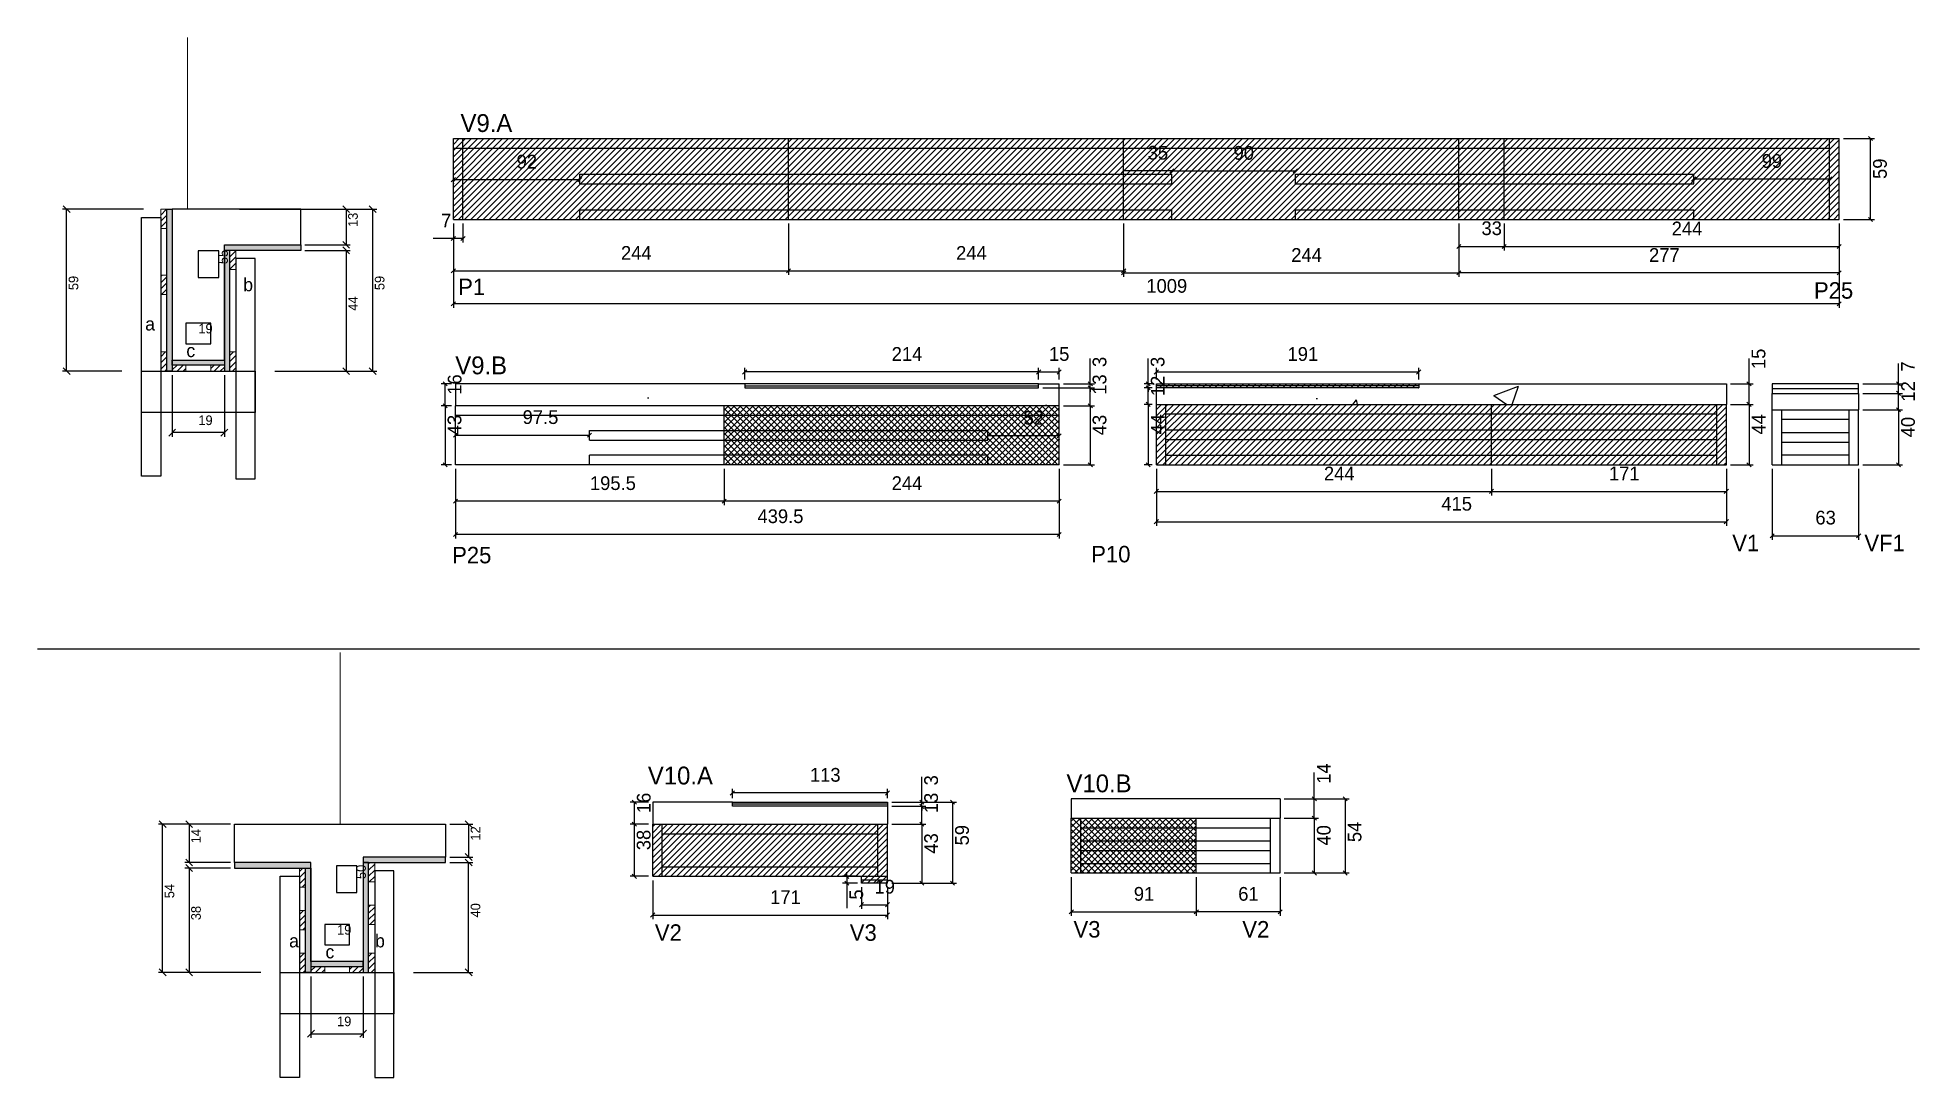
# Model space of a CAD drawing. Header units: metres. Extents: x 7721 to 9091, y 4026 to 4783.
import ezdxf

# ---------------------------------------------------------------- set-up
doc = ezdxf.new("R2010")
doc.units = ezdxf.units.M
for name, color, linetype in [('5', 7, 'Continuous'), ('CONCRETO', 7, 'Continuous'), ('COTA', 7, 'Continuous'), ('Cota Seção (2x)', 7, 'Continuous'), ('detalhes', 7, 'Continuous'), ('Hachura', 7, 'Continuous'), ('Madeira', 7, 'Continuous'), ('Painéis', 7, 'Continuous'), ('REAPROVEITAMENTO', 7, 'Continuous'), ('SARR_2.2x7', 7, 'Continuous'), ('SARR_3.5x7', 7, 'Continuous'), ('SARR_EDITAR', 7, 'Continuous'), ('Texto Seção', 7, 'Continuous')]:
    doc.layers.add(name, color=color, linetype=linetype)

msp = doc.modelspace()

# ---------------------------------------------------------------- hatches: boundary and pattern name
at = {"layer": 'COTA'}
h = msp.add_hatch(dxfattribs=at)
h.set_pattern_fill('AR-CONC')
h.paths.add_polyline_path([(8447.9, 4528.2), (8235.9, 4528.2), (8235.9, 4531.2), (8023.4, 4531.2), (8023.4, 4515.2), (8464.9, 4515.2), (8464.9, 4531.2), (8447.9, 4530.8), (8447.9, 4528.2)])
h = msp.add_hatch(dxfattribs=at)
h.set_pattern_fill('AR-CONC')
h.paths.add_polyline_path([(8726.6, 4528.2), (8535.6, 4528.2), (8535.6, 4516.2), (8950.6, 4516.2), (8950.6, 4531.2), (8726.6, 4531.2), (8726.6, 4528.2)])
h = msp.add_hatch(dxfattribs=at)
h.set_pattern_fill('AR-CONC')
h.paths.add_polyline_path([(9045.9, 4512.2), (9045.9, 4524.2), (8984.9, 4524.2), (8984.9, 4512.2), (9045.9, 4512.2)])
h = msp.add_hatch(dxfattribs=at)
h.set_pattern_fill('AR-CONC')
h.paths.add_polyline_path([(8339.9, 4223.4), (8226.9, 4223.4), (8226.9, 4226.4), (8168.9, 4226.4), (8168.9, 4210.4), (8339.9, 4210.4), (8339.9, 4223.4)])
h = msp.add_hatch(dxfattribs=at)
h.set_pattern_fill('AR-CONC')
h.paths.add_polyline_path([(8625.7, 4228.8), (8473.7, 4228.8), (8473.7, 4214.8), (8625.7, 4214.8), (8625.7, 4228.8)])
at = {"layer": 'Hachura'}
h = msp.add_hatch(dxfattribs=at)
h.set_pattern_fill('ANSI31')
h.paths.add_polyline_path([(7815.1, 4644.4), (7810.7, 4644.4), (7810.7, 4658.4), (7815.1, 4658.4), (7815.1, 4644.4)])
h = msp.add_hatch(color=7, dxfattribs=at)
h.dxf.hatch_style = 1
h.paths.add_polyline_path([(7815.1, 4658.4), (7819.1, 4658.4), (7819.1, 4540.4), (7815.1, 4540.4), (7815.1, 4658.4)])
h = msp.add_hatch(color=7, dxfattribs=at)
h.dxf.hatch_style = 1
h.paths.add_polyline_path([(7857.1, 4628.4), (7857.1, 4632.4), (7912.7, 4632.4), (7912.7, 4628.4), (7857.1, 4628.4)])
h = msp.add_hatch(color=7, dxfattribs=at)
h.dxf.hatch_style = 1
h.paths.add_polyline_path([(7857.1, 4628.4), (7861.1, 4628.4), (7861.1, 4540.4), (7857.1, 4540.4), (7857.1, 4628.4)])
h = msp.add_hatch(dxfattribs=at)
h.set_pattern_fill('ANSI31')
h.paths.add_polyline_path([(7865.5, 4614.4), (7861.1, 4614.4), (7861.1, 4628.4), (7865.5, 4628.4), (7865.5, 4614.4)])
h = msp.add_hatch(dxfattribs=at)
h.set_pattern_fill('ANSI31')
h.paths.add_polyline_path([(7815.1, 4596.3), (7810.7, 4596.3), (7810.7, 4610.3), (7815.1, 4610.3), (7815.1, 4596.3)])
h = msp.add_hatch(dxfattribs=at)
h.set_pattern_fill('ANSI31')
h.paths.add_polyline_path([(7815.1, 4540.4), (7810.7, 4540.4), (7810.7, 4554.4), (7815.1, 4554.4), (7815.1, 4540.4)])
h = msp.add_hatch(dxfattribs=at)
h.set_pattern_fill('ANSI31')
h.paths.add_polyline_path([(7865.5, 4540.4), (7861.1, 4540.4), (7861.1, 4554.4), (7865.5, 4554.4), (7865.5, 4540.4)])
h = msp.add_hatch(color=7, dxfattribs=at)
h.dxf.hatch_style = 1
h.paths.add_polyline_path([(7819.1, 4544.8), (7819.1, 4548.4), (7857.1, 4548.4), (7857.1, 4544.8), (7819.1, 4544.8)])
h = msp.add_hatch(dxfattribs=at)
h.set_pattern_fill('ANSI31')
h.paths.add_polyline_path([(7819.1, 4540.4), (7819.1, 4544.8), (7829.1, 4544.8), (7829.1, 4540.4), (7819.1, 4540.4)])
h = msp.add_hatch(dxfattribs=at)
h.set_pattern_fill('ANSI31')
h.paths.add_polyline_path([(7857.1, 4540.4), (7857.1, 4544.8), (7847.1, 4544.8), (7847.1, 4540.4), (7857.1, 4540.4)])
h = msp.add_hatch(color=7, dxfattribs=at)
h.dxf.hatch_style = 1
h.paths.add_polyline_path([(7920.1, 4178.4), (7920.1, 4182.4), (7864.5, 4182.4), (7864.5, 4178.4), (7920.1, 4178.4)])
h = msp.add_hatch(color=7, dxfattribs=at)
h.dxf.hatch_style = 1
h.paths.add_polyline_path([(7916.1, 4180.4), (7920.1, 4180.4), (7920.1, 4102.4), (7916.1, 4102.4), (7916.1, 4180.4)])
h = msp.add_hatch(color=7, dxfattribs=at)
h.dxf.hatch_style = 1
h.paths.add_polyline_path([(8018.1, 4182.4), (8018.1, 4186.4), (7958.1, 4186.4), (7958.1, 4182.4), (8018.1, 4182.4)])
h = msp.add_hatch(color=7, dxfattribs=at)
h.dxf.hatch_style = 1
h.paths.add_polyline_path([(7962.1, 4182.4), (7958.1, 4182.4), (7958.1, 4102.4), (7962.1, 4102.4), (7962.1, 4182.4)])
h = msp.add_hatch(dxfattribs=at)
h.set_pattern_fill('ANSI31')
h.paths.add_polyline_path([(7966.5, 4168.4), (7962.1, 4168.4), (7962.1, 4182.4), (7966.5, 4182.4), (7966.5, 4168.4)])
h = msp.add_hatch(dxfattribs=at)
h.set_pattern_fill('ANSI31')
h.paths.add_polyline_path([(7911.7, 4164.4), (7916.1, 4164.4), (7916.1, 4178.4), (7911.7, 4178.4), (7911.7, 4164.4)])
h = msp.add_hatch(dxfattribs=at)
h.set_pattern_fill('ANSI31')
h.paths.add_polyline_path([(7966.5, 4137.4), (7962.1, 4137.4), (7962.1, 4151.4), (7966.5, 4151.4), (7966.5, 4137.4)])
h = msp.add_hatch(dxfattribs=at)
h.set_pattern_fill('ANSI31')
h.paths.add_polyline_path([(7911.7, 4133.4), (7916.1, 4133.4), (7916.1, 4147.4), (7911.7, 4147.4), (7911.7, 4133.4)])
h = msp.add_hatch(dxfattribs=at)
h.set_pattern_fill('ANSI31')
h.paths.add_polyline_path([(7911.7, 4102.4), (7916.1, 4102.4), (7916.1, 4116.4), (7911.7, 4116.4), (7911.7, 4102.4)])
h = msp.add_hatch(color=7, dxfattribs=at)
h.dxf.hatch_style = 1
h.paths.add_polyline_path([(7958.1, 4106.8), (7958.1, 4110.4), (7920.1, 4110.4), (7920.1, 4106.8), (7958.1, 4106.8)])
h = msp.add_hatch(dxfattribs=at)
h.set_pattern_fill('ANSI31')
h.paths.add_polyline_path([(7966.5, 4102.4), (7962.1, 4102.4), (7962.1, 4116.4), (7966.5, 4116.4), (7966.5, 4102.4)])
h = msp.add_hatch(dxfattribs=at)
h.set_pattern_fill('ANSI31')
h.paths.add_polyline_path([(7920.1, 4102.4), (7920.1, 4106.8), (7930.1, 4106.8), (7930.1, 4102.4), (7920.1, 4102.4)])
h = msp.add_hatch(dxfattribs=at)
h.set_pattern_fill('ANSI31')
h.paths.add_polyline_path([(7958.1, 4102.4), (7958.1, 4106.8), (7948.1, 4106.8), (7948.1, 4102.4), (7958.1, 4102.4)])
at = {"layer": 'REAPROVEITAMENTO'}
h = msp.add_hatch(dxfattribs=at)
h.set_pattern_fill('ANSI31')
h.paths.add_polyline_path([(9032.8, 4650.9), (9032.8, 4709.9), (8023.8, 4709.9), (8023.8, 4650.9), (9032.8, 4650.9)])
h = msp.add_hatch(dxfattribs=at)
h.set_pattern_fill('ANSI31')
h.paths.add_polyline_path([(8726.6, 4531.2), (8535.6, 4531.2), (8535.6, 4528.2), (8726.6, 4528.2), (8726.6, 4531.2)])
h = msp.add_hatch(dxfattribs=at)
h.set_pattern_fill('ANSI37')
h.paths.add_polyline_path([(8220.9, 4515.2), (8220.9, 4472.2), (8464.9, 4472.2), (8464.9, 4515.2), (8220.9, 4515.2)])
h = msp.add_hatch(dxfattribs=at)
h.set_pattern_fill('ANSI31')
h.paths.add_polyline_path([(8950.6, 4472.2), (8950.6, 4516.2), (8535.6, 4516.2), (8535.6, 4472.2), (8950.6, 4472.2)])
h = msp.add_hatch(dxfattribs=at)
h.set_pattern_fill('ANSI31')
h.paths.add_polyline_path([(8168.9, 4172.4), (8320.9, 4172.4), (8320.9, 4167.4), (8339.9, 4167.4), (8339.9, 4210.4), (8168.9, 4210.4), (8168.9, 4172.4)])
h = msp.add_hatch(dxfattribs=at)
h.set_pattern_fill('ANSI37')
h.paths.add_polyline_path([(8564.7, 4174.8), (8564.7, 4214.8), (8473.7, 4214.8), (8473.7, 4174.8), (8564.7, 4174.8)])

# ---------------------------------------------------------------- linework, layer by layer
at = {"layer": 'CONCRETO', "color": 251, "lineweight": 25}
for points in [[(7912.7, 4632.4), (7912.7, 4658.4), (7857.1, 4658.4), (7857.1, 4658.4), (7819.1, 4658.4), (7819.1, 4548.4), (7857.1, 4548.4), (7857.1, 4632.4)], [(7864.5, 4182.4), (7864.5, 4210.4), (8018.1, 4210.4), (8018.1, 4186.4), (7958.1, 4186.4), (7958.1, 4110.4), (7920.1, 4110.4), (7920.1, 4182.4)]]:
    msp.add_lwpolyline(points, close=True, dxfattribs=at)
at = {"layer": 'COTA', "color": 4, "lineweight": 25}
for p, q in [((9035.8, 4709.9), (9058.5, 4709.9)), ((9055.5, 4650.9), (9055.5, 4709.9)), ((8546.8, 4686.3), (8511.8, 4686.3)), ((8546.8, 4686.3), (8636.8, 4686.3)), ((8023.8, 4679.9), (8115.8, 4679.9)), ((8023.8, 4677.4), (8023.8, 4676.9)), ((8115.8, 4677.4), (8115.8, 4676.9)), ((8926.8, 4680.4), (9025.8, 4680.4)), ((7798.1, 4658.4), (7739.2, 4658.4)), ((7742.2, 4540.4), (7742.2, 4658.4)), ((7868.1, 4658.4), (7968.1, 4658.4)), ((7915.7, 4658.4), (7948.7, 4658.4)), ((7945.7, 4658.4), (7945.7, 4632.4)), ((7965.1, 4540.4), (7965.1, 4658.4)), ((8023.8, 4647.9), (8023.8, 4610.5)), ((8023.8, 4647.9), (8023.8, 4634)), ((8023.8, 4647.9), (8023.8, 4586.4)), ((8030.8, 4647.9), (8030.8, 4634)), ((8267.8, 4647.9), (8267.8, 4610.5)), ((8267.8, 4647.9), (8267.8, 4610.5)), ((8511.8, 4647.9), (8511.8, 4610.5)), ((8511.8, 4647.9), (8511.8, 4609)), ((8755.8, 4647.9), (8755.8, 4609)), ((8755.8, 4647.9), (8755.8, 4628.2)), ((8755.8, 4647.9), (8755.8, 4609)), ((8788.8, 4647.9), (8788.8, 4628.2)), ((8788.8, 4647.9), (8788.8, 4628.2)), ((9032.8, 4647.9), (9032.8, 4609)), ((9032.8, 4647.9), (9032.8, 4628.2)), ((9032.8, 4647.9), (9032.8, 4586.4)), ((9035.8, 4650.9), (9058.5, 4650.9)), ((7915.7, 4632.4), (7948.7, 4632.4)), ((8023.8, 4637), (8009, 4637)), ((8030.8, 4637), (8023.8, 4637)), ((8755.8, 4631.2), (8788.8, 4631.2)), ((8788.8, 4631.2), (9032.8, 4631.2)), ((7915.7, 4628.4), (7948.7, 4628.4)), ((7945.7, 4628.4), (7945.7, 4540.4)), ((8023.8, 4613.5), (8267.8, 4613.5)), ((8267.8, 4613.5), (8511.8, 4613.5)), ((8511.8, 4612), (8755.8, 4612)), ((9032.8, 4612), (8755.8, 4612)), ((9032.8, 4589.4), (8023.8, 4589.4)), ((8487.5, 4531.2), (8487.5, 4549.6)), ((8529.7, 4531.2), (8529.7, 4549.6)), ((8967.1, 4531.2), (8967.1, 4549.6)), ((7782.5, 4540.4), (7739.2, 4540.4)), ((7819.1, 4537.4), (7819.1, 4492.6)), ((7857.1, 4537.4), (7857.1, 4492.6)), ((7893.7, 4540.4), (7968.1, 4540.4)), ((7893.7, 4540.4), (7948.7, 4540.4)), ((8235.9, 4534.2), (8235.9, 4542.8)), ((8449.9, 4539.8), (8235.9, 4539.8)), ((8449.9, 4534.2), (8449.9, 4542.8)), ((8449.9, 4534.2), (8449.9, 4542.8)), ((8449.9, 4539.8), (8464.9, 4539.8)), ((8464.9, 4534.2), (8464.9, 4542.8)), ((8535.6, 4534.2), (8535.6, 4542.8)), ((8535.6, 4539.8), (8726.6, 4539.8)), ((8726.6, 4534.2), (8726.6, 4542.8)), ((9075.9, 4531.2), (9075.9, 4546)), ((8022.4, 4531.2), (8014.8, 4531.2)), ((8017.8, 4515.2), (8017.8, 4531.2)), ((8452.9, 4528.2), (8490.5, 4528.2)), ((8452.9, 4528.2), (8490.5, 4528.2)), ((8467.9, 4531.2), (8490.5, 4531.2)), ((8487.5, 4528.2), (8487.5, 4531.2)), ((8487.5, 4515.2), (8487.5, 4528.2)), ((8487.5, 4528.2), (8487.5, 4525.2)), ((8532.6, 4531.2), (8526.7, 4531.2)), ((8532.6, 4528.2), (8526.7, 4528.2)), ((8532.6, 4528.2), (8526.7, 4528.2)), ((8529.7, 4528.2), (8529.7, 4531.2)), ((8529.7, 4516.2), (8529.7, 4528.2)), ((8529.7, 4528.2), (8529.7, 4525.2)), ((8953.6, 4531.2), (8970.1, 4531.2)), ((8967.1, 4516.2), (8967.1, 4531.2)), ((9049.9, 4531.2), (9078.9, 4531.2)), ((9049.9, 4524.2), (9078.9, 4524.2)), ((9049.9, 4524.2), (9078.9, 4524.2)), ((9075.9, 4524.2), (9075.9, 4531.2)), ((9075.9, 4512.2), (9075.9, 4524.2)), ((8022.4, 4515.2), (8014.8, 4515.2)), ((8022.4, 4515.2), (8014.8, 4515.2)), ((8017.8, 4515.2), (8017.8, 4472.2)), ((8467.9, 4515.2), (8490.5, 4515.2)), ((8467.9, 4515.2), (8490.5, 4515.2)), ((8487.5, 4515.2), (8487.5, 4472.2)), ((8532.6, 4516.2), (8526.7, 4516.2)), ((8532.6, 4516.2), (8526.7, 4516.2)), ((8529.7, 4516.2), (8529.7, 4472.2)), ((8953.6, 4516.2), (8970.1, 4516.2)), ((8953.6, 4516.2), (8970.1, 4516.2)), ((8967.1, 4516.2), (8967.1, 4472.2)), ((9049.9, 4512.2), (9078.9, 4512.2)), ((9049.9, 4512.2), (9078.9, 4512.2)), ((9075.9, 4512.2), (9075.9, 4472.2)), ((7857.1, 4495.6), (7819.1, 4495.6)), ((8025.4, 4495.7), (8025.4, 4496.7)), ((8025.4, 4493.7), (8122.9, 4493.7)), ((8122.9, 4495.7), (8122.9, 4496.7)), ((8464.9, 4493.3), (8412.9, 4493.3)), ((8412.9, 4490.7), (8412.9, 4490.3)), ((8464.9, 4490.7), (8464.9, 4490.3)), ((8022.4, 4472.2), (8014.8, 4472.2)), ((8025.4, 4469.2), (8025.4, 4442.7)), ((8025.4, 4469.2), (8025.4, 4418.4)), ((8220.9, 4469.2), (8220.9, 4442.7)), ((8220.9, 4469.2), (8220.9, 4442.7)), ((8464.9, 4469.2), (8464.9, 4442.7)), ((8464.9, 4469.2), (8464.9, 4418.4)), ((8467.9, 4472.2), (8490.5, 4472.2)), ((8532.6, 4472.2), (8526.7, 4472.2)), ((8535.6, 4469.2), (8535.6, 4449.8)), ((8535.6, 4469.2), (8535.6, 4427.7)), ((8779.6, 4469.2), (8779.6, 4449.8)), ((8779.6, 4469.2), (8779.6, 4449.8)), ((8950.6, 4469.2), (8950.6, 4449.8)), ((8950.6, 4469.2), (8950.6, 4427.7)), ((8953.6, 4472.2), (8970.1, 4472.2)), ((8983.9, 4469.2), (8983.9, 4417.4)), ((9046.9, 4469.2), (9046.9, 4417.4)), ((9049.9, 4472.2), (9078.9, 4472.2)), ((8535.6, 4452.8), (8779.6, 4452.8)), ((8779.6, 4452.8), (8950.6, 4452.8)), ((8220.9, 4445.7), (8025.4, 4445.7)), ((8464.9, 4445.7), (8220.9, 4445.7)), ((8535.6, 4430.7), (8950.6, 4430.7)), ((8464.9, 4421.4), (8025.4, 4421.4)), ((8983.9, 4420.4), (9046.9, 4420.4)), ((8650.6, 4228.8), (8650.6, 4247.9)), ((8226.9, 4229.4), (8226.9, 4236.1)), ((8339.9, 4229.4), (8339.9, 4236.1)), ((8364.8, 4226.4), (8364.8, 4244.8)), ((8165.9, 4226.4), (8152.5, 4226.4)), ((8155.5, 4226.4), (8155.5, 4210.4)), ((8339.9, 4233.1), (8226.9, 4233.1)), ((8342.9, 4226.4), (8390.2, 4226.4)), ((8342.9, 4226.4), (8367.8, 4226.4)), ((8342.9, 4223.4), (8367.8, 4223.4)), ((8342.9, 4223.4), (8367.8, 4223.4)), ((8364.8, 4223.4), (8364.8, 4226.4)), ((8364.8, 4210.4), (8364.8, 4223.4)), ((8364.8, 4223.4), (8364.8, 4220.4)), ((8387.2, 4226.4), (8387.2, 4167.4)), ((8628.7, 4228.8), (8676, 4228.8)), ((8628.7, 4228.8), (8653.6, 4228.8)), ((8650.6, 4214.8), (8650.6, 4228.8)), ((8673, 4228.8), (8673, 4174.8)), ((7861.5, 4210.4), (7809.1, 4210.4)), ((7812.1, 4102.4), (7812.1, 4210.4)), ((7861.5, 4210.4), (7828.4, 4210.4)), ((7831.4, 4210.4), (7831.4, 4182.4)), ((8021.1, 4210.4), (8037.9, 4210.4)), ((8034.9, 4210.4), (8034.9, 4186.4)), ((8165.9, 4210.4), (8152.5, 4210.4)), ((8165.9, 4210.4), (8152.5, 4210.4)), ((8155.5, 4210.4), (8155.5, 4172.4)), ((8342.9, 4210.4), (8367.8, 4210.4)), ((8342.9, 4210.4), (8367.8, 4210.4)), ((8364.8, 4210.4), (8364.8, 4167.4)), ((8628.7, 4214.8), (8653.6, 4214.8)), ((8628.7, 4214.8), (8653.6, 4214.8)), ((8650.6, 4214.8), (8650.6, 4174.8)), ((7861.5, 4182.4), (7828.4, 4182.4)), ((8021.1, 4186.4), (8037.9, 4186.4)), ((8021.1, 4182.4), (8037.9, 4182.4)), ((8034.9, 4102.4), (8034.9, 4182.4)), ((7861.5, 4178.4), (7828.4, 4178.4)), ((7831.4, 4178.4), (7831.4, 4102.4)), ((8165.9, 4172.4), (8152.5, 4172.4)), ((8168.9, 4169.4), (8168.9, 4141.2)), ((8317.9, 4172.4), (8307.2, 4172.4)), ((8317.9, 4167.4), (8307.2, 4167.4)), ((8310.2, 4172.4), (8310.2, 4175.4)), ((8310.2, 4172.4), (8310.2, 4167.4)), ((8310.2, 4167.4), (8310.2, 4149.3)), ((8342.9, 4167.4), (8367.8, 4167.4)), ((8342.9, 4167.4), (8390.2, 4167.4)), ((8473.7, 4171.8), (8473.7, 4143.5)), ((8564.7, 4171.8), (8564.7, 4143.5)), ((8628.7, 4174.8), (8653.6, 4174.8)), ((8628.7, 4174.8), (8676, 4174.8)), ((8320.9, 4164.4), (8320.9, 4148.7)), ((8320.9, 4151.7), (8339.9, 4151.7)), ((8339.9, 4164.4), (8339.9, 4141.2)), ((8339.9, 4164.4), (8339.9, 4148.7)), ((8168.9, 4144.2), (8339.9, 4144.2)), ((8473.7, 4146.5), (8564.7, 4146.5)), ((7883.5, 4102.4), (7809.1, 4102.4)), ((7883.5, 4102.4), (7828.4, 4102.4)), ((7920.1, 4099.4), (7920.1, 4054.7)), ((7958.1, 4099.4), (7958.1, 4054.7)), ((7994.7, 4102.4), (8037.9, 4102.4)), ((7920.1, 4057.7), (7958.1, 4057.7))]:
    msp.add_line(p, q, dxfattribs=at)
at = {"layer": 'COTA', "color": 0, "lineweight": 25}
for p, q in [((9057, 4708.4), (9054, 4711.4)), ((8513.3, 4687.8), (8510.3, 4684.8)), ((8548.3, 4687.8), (8545.3, 4684.8)), ((8545.3, 4684.8), (8548.3, 4687.8)), ((8635.3, 4684.8), (8638.3, 4687.8)), ((8025.3, 4681.4), (8022.3, 4678.4)), ((8114.3, 4678.4), (8117.3, 4681.4)), ((8928.3, 4681.9), (8925.3, 4678.9)), ((9024.3, 4678.9), (9027.3, 4681.9)), ((9054, 4652.4), (9057, 4649.4)), ((8025.3, 4638.5), (8022.3, 4635.5)), ((8029.3, 4635.5), (8032.3, 4638.5)), ((8757.3, 4632.7), (8754.3, 4629.7)), ((8787.3, 4629.7), (8790.3, 4632.7)), ((8790.3, 4632.7), (8787.3, 4629.7)), ((9031.3, 4629.7), (9034.3, 4632.7)), ((8025.3, 4615), (8022.3, 4612)), ((8266.3, 4612), (8269.3, 4615)), ((8269.3, 4615), (8266.3, 4612)), ((8510.3, 4612), (8513.3, 4615)), ((8513.3, 4613.5), (8510.3, 4610.5)), ((8757.3, 4613.5), (8754.3, 4610.5)), ((8754.3, 4610.5), (8757.3, 4613.5)), ((9031.3, 4610.5), (9034.3, 4613.5)), ((8025.3, 4590.9), (8022.3, 4587.9)), ((9031.3, 4587.9), (9034.3, 4590.9)), ((8237.4, 4541.3), (8234.4, 4538.3)), ((8448.4, 4538.3), (8451.4, 4541.3)), ((8451.4, 4541.3), (8448.4, 4538.3)), ((8463.4, 4538.3), (8466.4, 4541.3)), ((8537.1, 4541.3), (8534.1, 4538.3)), ((8725.1, 4538.3), (8728.1, 4541.3)), ((8019.3, 4529.7), (8016.3, 4532.7)), ((8486, 4532.7), (8489, 4529.7)), ((8489, 4526.7), (8486, 4529.7)), ((8489, 4526.7), (8486, 4529.7)), ((8528.2, 4532.7), (8531.2, 4529.7)), ((8531.2, 4526.7), (8528.2, 4529.7)), ((8531.2, 4526.7), (8528.2, 4529.7)), ((8968.6, 4529.7), (8965.6, 4532.7)), ((9077.4, 4529.7), (9074.4, 4532.7)), ((9077.4, 4522.7), (9074.4, 4525.7)), ((9074.4, 4525.7), (9077.4, 4522.7)), ((8016.3, 4516.7), (8019.3, 4513.7)), ((8019.3, 4513.7), (8016.3, 4516.7)), ((8489, 4513.7), (8486, 4516.7)), ((8486, 4516.7), (8489, 4513.7)), ((8531.2, 4514.7), (8528.2, 4517.7)), ((8528.2, 4517.7), (8531.2, 4514.7)), ((8968.6, 4514.7), (8965.6, 4517.7)), ((8965.6, 4517.7), (8968.6, 4514.7)), ((9077.4, 4510.7), (9074.4, 4513.7)), ((9074.4, 4513.7), (9077.4, 4510.7)), ((8026.9, 4495.2), (8023.9, 4492.2)), ((8121.4, 4492.2), (8124.4, 4495.2)), ((8414.4, 4494.8), (8411.4, 4491.8)), ((8463.4, 4491.8), (8466.4, 4494.8)), ((8016.3, 4473.7), (8019.3, 4470.7)), ((8486, 4473.7), (8489, 4470.7)), ((8528.2, 4473.7), (8531.2, 4470.7)), ((8965.6, 4473.7), (8968.6, 4470.7)), ((9074.4, 4473.7), (9077.4, 4470.7)), ((8537.1, 4454.3), (8534.1, 4451.3)), ((8778.1, 4451.3), (8781.1, 4454.3)), ((8781.1, 4454.3), (8778.1, 4451.3)), ((8949.1, 4451.3), (8952.1, 4454.3)), ((8026.9, 4447.2), (8023.9, 4444.2)), ((8222.4, 4447.2), (8219.4, 4444.2)), ((8219.4, 4444.2), (8222.4, 4447.2)), ((8463.4, 4444.2), (8466.4, 4447.2)), ((8537.1, 4432.2), (8534.1, 4429.2)), ((8949.1, 4429.2), (8952.1, 4432.2)), ((8026.9, 4422.9), (8023.9, 4419.9)), ((8463.4, 4419.9), (8466.4, 4422.9)), ((8985.4, 4421.9), (8982.4, 4418.9)), ((9045.4, 4418.9), (9048.4, 4421.9)), ((8228.4, 4234.6), (8225.4, 4231.6)), ((8338.4, 4231.6), (8341.4, 4234.6)), ((8157, 4224.9), (8154, 4227.9)), ((8363.3, 4227.9), (8366.3, 4224.9)), ((8366.3, 4221.9), (8363.3, 4224.9)), ((8366.3, 4221.9), (8363.3, 4224.9)), ((8388.7, 4224.9), (8385.7, 4227.9)), ((8652.1, 4227.3), (8649.1, 4230.3)), ((8674.5, 4227.3), (8671.5, 4230.3)), ((8157, 4208.9), (8154, 4211.9)), ((8154, 4211.9), (8157, 4208.9)), ((8366.3, 4208.9), (8363.3, 4211.9)), ((8363.3, 4211.9), (8366.3, 4208.9)), ((8652.1, 4213.3), (8649.1, 4216.3)), ((8649.1, 4216.3), (8652.1, 4213.3)), ((8154, 4173.9), (8157, 4170.9)), ((8308.7, 4173.9), (8311.7, 4170.9)), ((8311.7, 4165.9), (8308.7, 4168.9)), ((8363.3, 4168.9), (8366.3, 4165.9)), ((8385.7, 4168.9), (8388.7, 4165.9)), ((8649.1, 4176.3), (8652.1, 4173.3)), ((8671.5, 4176.3), (8674.5, 4173.3)), ((8322.4, 4153.2), (8319.4, 4150.2)), ((8338.4, 4150.2), (8341.4, 4153.2)), ((8170.4, 4145.7), (8167.4, 4142.7)), ((8338.4, 4142.7), (8341.4, 4145.7)), ((8475.2, 4148), (8472.2, 4145)), ((8563.2, 4145), (8566.2, 4148))]:
    msp.add_line(p, q, dxfattribs=at)
at = {"layer": 'COTA', "color": 241, "lineweight": 25}
for p, q in [((8025.4, 4531.2), (8025.4, 4515.2)), ((8235.9, 4531.2), (8025.4, 4531.2)), ((8449.9, 4531.2), (8464.9, 4531.2)), ((8464.9, 4515.2), (8464.9, 4531.2)), ((8535.6, 4516.2), (8535.6, 4528.2)), ((8726.6, 4531.2), (8950.6, 4531.2)), ((8950.6, 4531.2), (8950.6, 4516.2)), ((8983.9, 4512.2), (8983.9, 4524.2)), ((9046.9, 4524.2), (9046.9, 4512.2)), ((7721.1, 4338.1), (9091.1, 4338.1)), ((8168.9, 4226.4), (8168.9, 4210.4)), ((8226.9, 4226.4), (8168.9, 4226.4)), ((8339.9, 4223.4), (8339.9, 4210.4)), ((8473.7, 4228.8), (8473.7, 4214.8)), ((8625.7, 4228.8), (8473.7, 4228.8)), ((8625.7, 4228.8), (8625.7, 4214.8))]:
    msp.add_line(p, q, dxfattribs=at)
at = {"layer": 'COTA', "color": 0, "lineweight": 25}
for points in [[(7744.7, 4655.9), (7739.7, 4660.9)], [(7948.2, 4655.9), (7943.2, 4660.9)], [(7967.6, 4655.9), (7962.6, 4660.9)], [(7943.2, 4634.9), (7948.2, 4629.9)], [(7948.2, 4625.9), (7943.2, 4630.9)], [(7739.7, 4542.9), (7744.7, 4537.9)], [(7943.2, 4542.9), (7948.2, 4537.9)], [(7962.6, 4542.9), (7967.6, 4537.9)], [(7821.6, 4498.1), (7816.6, 4493.1)], [(7854.6, 4493.1), (7859.6, 4498.1)], [(7814.6, 4207.9), (7809.6, 4212.9)], [(7833.9, 4207.9), (7828.9, 4212.9)], [(8037.4, 4207.9), (8032.4, 4212.9)], [(7828.9, 4184.9), (7833.9, 4179.9)], [(7833.9, 4175.9), (7828.9, 4180.9)], [(8032.4, 4188.9), (8037.4, 4183.9)], [(8037.4, 4179.9), (8032.4, 4184.9)], [(7809.6, 4104.9), (7814.6, 4099.9)], [(7828.9, 4104.9), (7833.9, 4099.9)], [(8032.4, 4104.9), (8037.4, 4099.9)], [(7922.6, 4060.2), (7917.6, 4055.2)], [(7955.6, 4055.2), (7960.6, 4060.2)]]:
    msp.add_lwpolyline(points, dxfattribs=at)
at = {"layer": 'Cota Seção (2x)', "color": 180, "lineweight": 25}
for p, q in [((7853.1, 4628), (7838.1, 4628)), ((7838.1, 4628), (7838.1, 4608.7)), ((7853.1, 4608.7), (7853.1, 4628)), ((7838.1, 4608.7), (7853.1, 4608.7)), ((7847.1, 4575.4), (7829.1, 4575.4)), ((7829.1, 4575.4), (7829.1, 4560.4)), ((7847.1, 4560.4), (7847.1, 4575.4)), ((7829.1, 4560.4), (7847.1, 4560.4)), ((7953.6, 4180.1), (7938.6, 4180.1)), ((7938.6, 4180.1), (7938.6, 4160.7)), ((7953.6, 4160.7), (7953.6, 4180.1)), ((7938.6, 4160.7), (7953.6, 4160.7)), ((7948.1, 4137.4), (7930.1, 4137.4)), ((7930.1, 4137.4), (7930.1, 4122.4)), ((7948.1, 4122.4), (7948.1, 4137.4)), ((7930.1, 4122.4), (7948.1, 4122.4))]:
    msp.add_line(p, q, dxfattribs=at)
at = {"layer": 'Madeira', "color": 126, "lineweight": 18}
for points in [[(7815.1, 4644.4), (7810.7, 4644.4), (7810.7, 4658.4), (7815.1, 4658.4)], [(7865.5, 4614.4), (7861.1, 4614.4), (7861.1, 4628.4), (7865.5, 4628.4)], [(7815.1, 4596.3), (7810.7, 4596.3), (7810.7, 4610.3), (7815.1, 4610.3)], [(7815.1, 4540.4), (7810.7, 4540.4), (7810.7, 4554.4), (7815.1, 4554.4)], [(7865.5, 4540.4), (7861.1, 4540.4), (7861.1, 4554.4), (7865.5, 4554.4)], [(7819.1, 4540.4), (7819.1, 4544.8), (7829.1, 4544.8), (7829.1, 4540.4)], [(7857.1, 4540.4), (7857.1, 4544.8), (7847.1, 4544.8), (7847.1, 4540.4)], [(7966.5, 4168.4), (7962.1, 4168.4), (7962.1, 4182.4), (7966.5, 4182.4)], [(7911.7, 4164.4), (7916.1, 4164.4), (7916.1, 4178.4), (7911.7, 4178.4)], [(7966.5, 4137.4), (7962.1, 4137.4), (7962.1, 4151.4), (7966.5, 4151.4)], [(7911.7, 4133.4), (7916.1, 4133.4), (7916.1, 4147.4), (7911.7, 4147.4)], [(7911.7, 4102.4), (7916.1, 4102.4), (7916.1, 4116.4), (7911.7, 4116.4)], [(7966.5, 4102.4), (7962.1, 4102.4), (7962.1, 4116.4), (7966.5, 4116.4)], [(7920.1, 4102.4), (7920.1, 4106.8), (7930.1, 4106.8), (7930.1, 4102.4)], [(7958.1, 4102.4), (7958.1, 4106.8), (7948.1, 4106.8), (7948.1, 4102.4)]]:
    msp.add_lwpolyline(points, close=True, dxfattribs=at)
at = {"layer": 'Painéis', "color": 200, "lineweight": 25}
for p, q in [((8023.8, 4709.9), (9032.8, 4709.9)), ((8023.8, 4650.9), (8023.8, 4709.9)), ((8267.8, 4650.9), (8267.8, 4709.9)), ((8511.8, 4650.9), (8511.8, 4709.9)), ((8755.8, 4650.9), (8755.8, 4709.9)), ((8755.8, 4650.9), (8755.8, 4709.9)), ((8788.8, 4650.9), (8788.8, 4709.9)), ((9032.8, 4650.9), (9032.8, 4709.9)), ((8023.8, 4650.9), (9032.8, 4650.9)), ((8464.9, 4515.2), (8025.4, 4515.2)), ((8025.4, 4472.2), (8025.4, 4515.2)), ((8220.9, 4472.2), (8220.9, 4515.2)), ((8464.9, 4472.2), (8464.9, 4515.2)), ((8535.6, 4516.2), (8950.6, 4516.2)), ((8535.6, 4472.2), (8535.6, 4516.2)), ((8779.6, 4472.2), (8779.6, 4516.2)), ((8950.6, 4472.2), (8950.6, 4516.2)), ((8983.9, 4512.2), (9046.9, 4512.2)), ((8983.9, 4472.2), (8983.9, 4512.2)), ((9046.9, 4472.2), (9046.9, 4512.2)), ((8464.9, 4472.2), (8025.4, 4472.2)), ((8535.6, 4472.2), (8950.6, 4472.2)), ((8983.9, 4472.2), (9046.9, 4472.2)), ((8168.9, 4210.4), (8339.9, 4210.4)), ((8168.9, 4172.4), (8168.9, 4210.4)), ((8339.9, 4167.4), (8339.9, 4210.4)), ((8473.7, 4214.8), (8625.7, 4214.8)), ((8473.7, 4174.8), (8473.7, 4214.8)), ((8564.7, 4174.8), (8564.7, 4214.8)), ((8625.7, 4174.8), (8625.7, 4214.8)), ((8168.9, 4172.4), (8320.9, 4172.4)), ((8320.9, 4167.4), (8320.9, 4172.4)), ((8339.9, 4167.4), (8320.9, 4167.4)), ((8473.7, 4174.8), (8625.7, 4174.8))]:
    msp.add_line(p, q, dxfattribs=at)
at = {"layer": 'Painéis', "color": 4, "lineweight": 25}
for p, q in [((8564.7, 4171.8), (8564.7, 4143.5)), ((8625.7, 4171.8), (8625.7, 4143.5)), ((8625.7, 4146.5), (8564.7, 4146.5))]:
    msp.add_line(p, q, dxfattribs=at)
at = {"layer": 'Painéis', "color": 0, "lineweight": 25}
for p, q in [((8566.2, 4148), (8563.2, 4145)), ((8624.2, 4145), (8627.2, 4148))]:
    msp.add_line(p, q, dxfattribs=at)
at = {"layer": 'Painéis', "color": 200, "lineweight": 25}
for points in [[(7815.1, 4658.4), (7819.1, 4658.4), (7819.1, 4540.4), (7815.1, 4540.4)], [(7857.1, 4628.4), (7857.1, 4632.4), (7912.7, 4632.4), (7912.7, 4628.4)], [(7861.1, 4628.4), (7857.1, 4628.4), (7857.1, 4540.4), (7861.1, 4540.4)], [(7819.1, 4544.8), (7819.1, 4548.4), (7857.1, 4548.4), (7857.1, 4544.8)], [(8449.9, 4531.2), (8235.9, 4531.2), (8235.9, 4528.2), (8449.9, 4528.2)], [(8535.6, 4531.2), (8726.6, 4531.2), (8726.6, 4528.2), (8535.6, 4528.2)], [(8983.9, 4524.2), (9046.9, 4524.2), (9046.9, 4531.2), (8983.9, 4531.2)], [(8226.9, 4226.4), (8339.9, 4226.4), (8339.9, 4223.4), (8226.9, 4223.4)], [(7920.1, 4178.4), (7920.1, 4182.4), (7864.5, 4182.4), (7864.5, 4178.4)], [(8018.1, 4182.4), (8018.1, 4186.4), (7958.1, 4186.4), (7958.1, 4182.4)], [(7962.1, 4182.4), (7958.1, 4182.4), (7958.1, 4102.4), (7962.1, 4102.4)], [(7916.1, 4178.4), (7920.1, 4178.4), (7920.1, 4102.4), (7916.1, 4102.4)], [(7958.1, 4106.8), (7958.1, 4110.4), (7920.1, 4110.4), (7920.1, 4106.8)]]:
    msp.add_lwpolyline(points, close=True, dxfattribs=at)
at = {"layer": 'SARR_2.2x7', "color": 40, "lineweight": 25}
for p, q in [((8023.8, 4702.9), (8267.8, 4702.9)), ((8030.8, 4650.9), (8030.8, 4709.9)), ((8267.8, 4702.9), (8511.8, 4702.9)), ((8511.8, 4702.9), (8755.8, 4702.9)), ((8755.8, 4702.9), (9025.8, 4702.9)), ((9025.8, 4650.9), (9025.8, 4709.9)), ((8115.8, 4683.9), (8267.8, 4683.9)), ((8115.8, 4676.9), (8115.8, 4683.9)), ((8115.8, 4676.9), (8267.8, 4676.9)), ((8267.8, 4683.9), (8511.8, 4683.9)), ((8267.8, 4676.9), (8511.8, 4676.9)), ((8511.8, 4683.9), (8546.8, 4683.9)), ((8511.8, 4676.9), (8546.8, 4676.9)), ((8546.8, 4676.9), (8546.8, 4683.9)), ((8636.8, 4683.9), (8755.8, 4683.9)), ((8636.8, 4676.9), (8636.8, 4683.9)), ((8636.8, 4676.9), (8755.8, 4676.9)), ((8755.8, 4683.9), (8926.8, 4683.9)), ((8755.8, 4676.9), (8926.8, 4676.9)), ((8926.8, 4676.9), (8926.8, 4683.9)), ((8115.8, 4657.9), (8267.8, 4657.9)), ((8115.8, 4650.9), (8115.8, 4657.9)), ((8267.8, 4657.9), (8511.8, 4657.9)), ((8511.8, 4657.9), (8546.8, 4657.9)), ((8546.8, 4650.9), (8546.8, 4657.9)), ((8636.8, 4657.9), (8755.8, 4657.9)), ((8636.8, 4650.9), (8636.8, 4657.9)), ((8755.8, 4657.9), (8926.8, 4657.9)), ((8926.8, 4650.9), (8926.8, 4657.9)), ((8983.9, 4527.7), (9046.9, 4527.7)), ((8220.9, 4508.2), (8025.4, 4508.2)), ((8464.9, 4508.2), (8220.9, 4508.2)), ((8542.6, 4472.2), (8542.6, 4516.2)), ((8542.6, 4509.2), (8779.6, 4509.2)), ((8779.6, 4509.2), (8943.6, 4509.2)), ((8943.6, 4472.2), (8943.6, 4516.2)), ((8990.9, 4472.2), (8990.9, 4512.2)), ((9039.9, 4472.2), (9039.9, 4512.2)), ((8122.9, 4490.2), (8122.9, 4497.2)), ((8122.9, 4497.2), (8220.9, 4497.2)), ((8220.9, 4497.2), (8412.9, 4497.2)), ((8412.9, 4490.2), (8412.9, 4497.2)), ((8542.6, 4497.7), (8779.6, 4497.7)), ((8779.6, 4497.7), (8943.6, 4497.7)), ((9039.9, 4505.2), (8990.9, 4505.2)), ((8990.9, 4495.7), (9039.9, 4495.7)), ((8122.9, 4490.2), (8220.9, 4490.2)), ((8220.9, 4490.2), (8412.9, 4490.2)), ((8542.6, 4490.7), (8779.6, 4490.7)), ((8779.6, 4490.7), (8943.6, 4490.7)), ((8990.9, 4488.7), (9039.9, 4488.7)), ((8122.9, 4472.2), (8122.9, 4479.2)), ((8220.9, 4479.2), (8122.9, 4479.2)), ((8412.9, 4479.2), (8220.9, 4479.2)), ((8412.9, 4472.2), (8412.9, 4479.2)), ((8542.6, 4479.2), (8779.6, 4479.2)), ((8779.6, 4479.2), (8943.6, 4479.2)), ((9039.9, 4479.2), (8990.9, 4479.2)), ((8175.9, 4172.4), (8175.9, 4210.4)), ((8332.9, 4172.4), (8332.9, 4210.4)), ((8480.7, 4174.8), (8480.7, 4214.8)), ((8480.7, 4207.8), (8618.7, 4207.8)), ((8618.7, 4174.8), (8618.7, 4214.8)), ((8175.9, 4203.4), (8332.9, 4203.4)), ((8480.7, 4198.3), (8618.7, 4198.3)), ((8175.9, 4179.4), (8332.9, 4179.4)), ((8480.7, 4191.3), (8618.7, 4191.3)), ((8480.7, 4181.8), (8618.7, 4181.8)), ((8175.9, 4172.4), (8332.9, 4172.4)), ((8332.9, 4172.4), (8339.9, 4172.4))]:
    msp.add_line(p, q, dxfattribs=at)
at = {"layer": 'SARR_3.5x7', "color": 81, "lineweight": 25}
for points in [[(7796.7, 4652.4), (7810.7, 4652.4), (7810.7, 4463.9), (7796.7, 4463.9)], [(7879.5, 4622.4), (7865.5, 4622.4), (7865.5, 4461.9), (7879.5, 4461.9)], [(7796.7, 4540.4), (7879.5, 4540.4), (7879.5, 4510.3), (7796.7, 4510.3)], [(7897.7, 4172.4), (7911.7, 4172.4), (7911.7, 4025.9), (7897.7, 4025.9)], [(7980.5, 4176.4), (7966.5, 4176.4), (7966.5, 4025.9), (7980.5, 4025.9)], [(7897.7, 4102.4), (7980.5, 4102.4), (7980.5, 4072.3), (7897.7, 4072.3)]]:
    msp.add_lwpolyline(points, close=True, dxfattribs=at)
at = {"layer": 'SARR_EDITAR', "color": 141, "lineweight": 25}
for p, q in [((8235.9, 4529.7), (8449.9, 4529.7)), ((8726.6, 4529.7), (8535.6, 4529.7)), ((8339.9, 4224.9), (8226.9, 4224.9)), ((8320.9, 4169.9), (8339.9, 4169.9))]:
    msp.add_line(p, q, dxfattribs=at)
at = {"layer": 'Texto Seção', "color": 252, "lineweight": 15}
for p, q in [((7830.3, 4658.4), (7830.3, 4783.4)), ((7941.3, 4210.4), (7941.3, 4335.4))]:
    msp.add_line(p, q, dxfattribs=at)

# ---------------------------------------------------------------- texts
at = {"layer": '5', "color": 5, "lineweight": 25}
for s, rotation, p in [('P1', 0, (8027.3, 4595.8)), ('P25', 0, (9014.4, 4593.2)), ('P25', 0, (8022.9, 4400.4)), ('P10', 360, (8488.2, 4401.1)), ('V1', 0, (8954.9, 4409.2)), ('VF1', 0, (9051.1, 4409.2)), ('V2', 0, (8170.5, 4125.4)), ('V3', 0, (8312.4, 4125.4)), ('V3', 0, (8475.3, 4127.8)), ('V2', 0, (8598.2, 4127.8))]:
    msp.add_text(s, height=12, rotation=rotation, dxfattribs=at).set_placement(p)
at = {"layer": 'COTA', "color": 240, "lineweight": 25}
for s, p in [('35', (8529.3, 4694.5)), ('90', (8591.8, 4694.4)), ('92', (8069.8, 4688)), ('99', (8976.3, 4688.5)), ('7', (8014.9, 4645.1)), ('33', (8772.3, 4639.5)), ('244', (8910.8, 4639.3)), ('244', (8145.8, 4621.5)), ('244', (8389.8, 4621.5)), ('244', (8633.8, 4620)), ('277', (8894.3, 4620)), ('1009', (8528.3, 4597.5)), ('214', (8342.9, 4547.9)), ('15', (8457.4, 4547.9)), ('191', (8631.1, 4547.9)), ('97.5', (8074.2, 4501.9)), ('52', (8438.9, 4501.4)), ('244', (8657.6, 4460.8)), ('171', (8865.1, 4460.8)), ('195.5', (8123.2, 4453.8)), ('244', (8342.9, 4453.8)), ('439.5', (8245.2, 4429.7)), ('415', (8743.1, 4438.8)), ('63', (9015.4, 4428.7)), ('113', (8283.4, 4241.3)), ('19', (8330.4, 4159.8)), ('171', (8254.4, 4152.2)), ('91', (8519.2, 4154.6))]:
    msp.add_text(s, height=10, dxfattribs=at).set_placement(p)
for s, p in [('59', (9067.4, 4680.4)), ('3', (8499.2, 4543.4)), ('3', (8541.5, 4543.4)), ('15', (8979, 4541.9)), ('16', (8029.7, 4523.2)), ('13', (8499.2, 4523.2)), ('12', (8541.6, 4522.2)), ('7', (9087.8, 4540.1)), ('12', (9087.9, 4518.2)), ('43', (8029.6, 4493.7)), ('43', (8499.2, 4493.7)), ('44', (8541.6, 4494.2)), ('44', (8979.1, 4494.2)), ('40', (9087.8, 4492.2)), ('14', (8662.5, 4239.8)), ('3', (8376.6, 4238.6)), ('16', (8167.4, 4218.4)), ('13', (8376.6, 4218.4)), ('59', (8399.1, 4194.9)), ('40', (8662.5, 4194.8)), ('54', (8684.9, 4197.3)), ('38', (8167.3, 4191.4)), ('43', (8376.6, 4188.9)), ('5', (8322.1, 4155.4))]:
    msp.add_text(s, height=10, rotation=90, dxfattribs=at).set_placement(p)
at = {"layer": 'COTA', "color": 1, "lineweight": 25}
for s, p in [('13', (7954.2, 4645.4)), ('59', (7750.7, 4599.4)), ('59', (7973.6, 4599.4)), ('44', (7954.2, 4584.4)), ('14', (7839.9, 4196.4)), ('12', (8043.4, 4198.4)), ('54', (7820.6, 4156.4)), ('40', (8043.4, 4142.4)), ('38', (7839.9, 4140.4))]:
    msp.add_text(s, height=7, rotation=90, dxfattribs=at).set_placement(p)
for p in [(7838.1, 4501.1), (7939.1, 4063.2)]:
    msp.add_text('19', height=7, dxfattribs=at).set_placement(p)
at = {"layer": 'Cota Seção (2x)', "color": 1, "lineweight": 25}
for s, p in [('55', (7859.6, 4618.4)), ('50', (7960.1, 4170.4))]:
    msp.add_text(s, height=7, rotation=90, dxfattribs=at).set_placement(p)
for p in [(7838.1, 4567.9), (7939.1, 4129.9)]:
    msp.add_text('19', height=7, dxfattribs=at).set_placement(p)
at = {"layer": 'detalhes', "color": 4, "lineweight": 25}
for s, p in [('b', (7870.8, 4598.6)), ('a', (7799.4, 4570)), ('c', (7829.4, 4550.6)), ('a', (7904.2, 4120.6)), ('b', (7966.8, 4120.6)), ('c', (7930.7, 4112.6))]:
    msp.add_text(s, height=9.6, dxfattribs=at).set_placement(p)
at = {"layer": 'Painéis', "color": 240, "lineweight": 25}
msp.add_text('61', height=10, dxfattribs=at).set_placement((8595.2, 4154.6))
at = {"layer": 'Texto Seção', "color": 7, "lineweight": 15}
for s, p in [('V9.A', (8029, 4714.6)), ('V9.B', (8025.2, 4538.1)), ('V10.A', (8165.4, 4239.3)), ('V10.B', (8470.2, 4233.6))]:
    msp.add_text(s, height=13, dxfattribs=at).set_placement(p)

doc.saveas('drawing.dxf')
